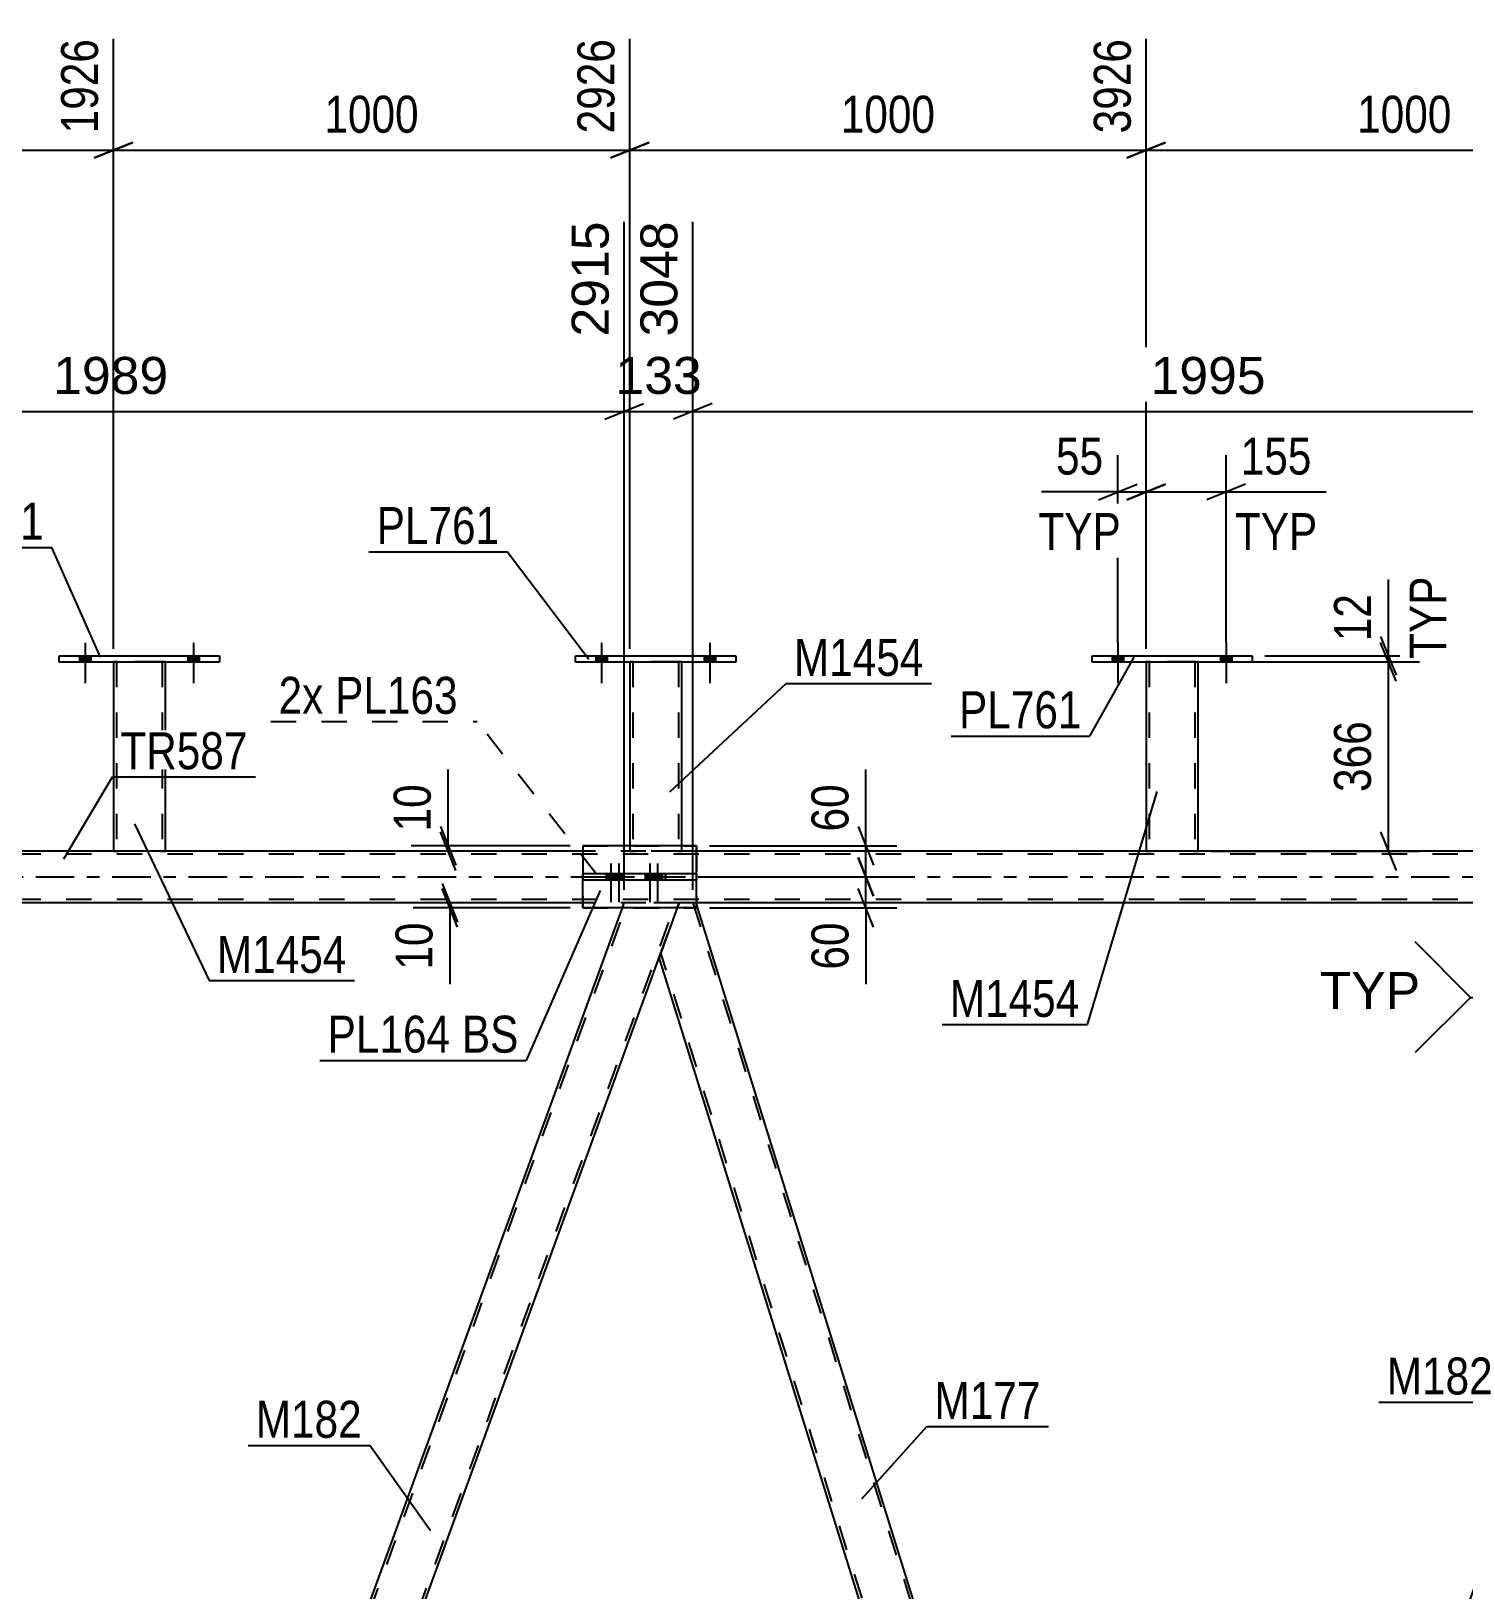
# Model space of a CAD drawing. Header units: millimetres. Extents: x -116 to 725, y -402 to 192.
# Drawn here: x 52.1 to 163, y -55.2 to 65.5 of the extents above; entities that cross this region are included whole.
import ezdxf

# ---------------------------------------------------------------- set-up
doc = ezdxf.new("R2010")
doc.units = ezdxf.units.MM
doc.linetypes.add('DXK_LINE_DOT2', pattern=[3.9198, 1.9599, -1.9599])
doc.linetypes.add('DXK_LINE_DOT3', pattern=[5.9187, 2.979, -0.9799, 0.9799, -0.9799])
doc.styles.add('Arial', font='ARIAL.TTF', dxfattribs={"height": 0.2})
doc.styles.add('Arial Narrow', font='ARIALN.TTF', dxfattribs={"height": 0.2})

# ---------------------------------------------------------------- blocks, each defined once
blk = doc.blocks.new('Bolt-203723422-4485 - 4481')
at = {"linetype": 'Continuous'}
for points in [[(55.79, 16.64), (56.67, 16.64), (56.67, 17.12), (55.79, 17.12)], [(64.19, 16.64), (65.07, 16.64), (65.07, 17.12), (64.19, 17.12)]]:
    blk.add_hatch(color=1, dxfattribs=at).paths.add_polyline_path(points)
at = {"color": 1, "linetype": 'Continuous'}
for p, q in [((56.23, 18.12), (56.23, 15)), ((64.63, 18.12), (64.63, 15)), ((55.79, 17.12), (55.79, 16.64)), ((56.67, 17.12), (56.67, 16.64)), ((64.19, 17.12), (64.19, 16.64)), ((65.07, 17.12), (65.07, 16.64))]:
    blk.add_line(p, q, dxfattribs=at)
blk = doc.blocks.new('Bolt-203723422-4486 - 4481')
at = {"linetype": 'Continuous'}
for points in [[(55.79, 16.64), (56.67, 16.64), (56.67, 17.12), (55.79, 17.12)], [(64.19, 16.64), (65.07, 16.64), (65.07, 17.12), (64.19, 17.12)]]:
    blk.add_hatch(color=1, dxfattribs=at).paths.add_polyline_path(points)
at = {"color": 1, "linetype": 'Continuous'}
for p, q in [((56.23, 18.12), (56.23, 15)), ((64.63, 18.12), (64.63, 15)), ((55.79, 17.12), (55.79, 16.64)), ((56.67, 17.12), (56.67, 16.64)), ((64.19, 17.12), (64.19, 16.64)), ((65.07, 17.12), (65.07, 16.64))]:
    blk.add_line(p, q, dxfattribs=at)
blk = doc.blocks.new('Bolt-203723422-4505 - 4481')
at = {"linetype": 'Continuous'}
for points in [[(135.79, 16.64), (136.67, 16.64), (136.67, 17.12), (135.79, 17.12)], [(144.19, 16.64), (145.07, 16.64), (145.07, 17.12), (144.19, 17.12)]]:
    blk.add_hatch(color=1, dxfattribs=at).paths.add_polyline_path(points)
at = {"color": 1, "linetype": 'Continuous'}
for p, q in [((136.23, 18.12), (136.23, 15)), ((144.63, 18.12), (144.63, 15)), ((135.79, 17.12), (135.79, 16.64)), ((136.67, 17.12), (136.67, 16.64)), ((144.19, 17.12), (144.19, 16.64)), ((145.07, 17.12), (145.07, 16.64))]:
    blk.add_line(p, q, dxfattribs=at)
blk = doc.blocks.new('Bolt-203723422-4506 - 4481')
at = {"linetype": 'Continuous'}
for points in [[(135.79, 16.64), (136.67, 16.64), (136.67, 17.12), (135.79, 17.12)], [(144.19, 16.64), (145.07, 16.64), (145.07, 17.12), (144.19, 17.12)]]:
    blk.add_hatch(color=1, dxfattribs=at).paths.add_polyline_path(points)
at = {"color": 1, "linetype": 'Continuous'}
for p, q in [((136.23, 18.12), (136.23, 15)), ((144.63, 18.12), (144.63, 15)), ((135.79, 17.12), (135.79, 16.64)), ((136.67, 17.12), (136.67, 16.64)), ((144.19, 17.12), (144.19, 16.64)), ((145.07, 17.12), (145.07, 16.64))]:
    blk.add_line(p, q, dxfattribs=at)
blk = doc.blocks.new('Bolt-203723422-4507 - 4481')
at = {"linetype": 'Continuous'}
for points in [[(95.79, 16.64), (96.67, 16.64), (96.67, 17.12), (95.79, 17.12)], [(104.19, 16.64), (105.07, 16.64), (105.07, 17.12), (104.19, 17.12)]]:
    blk.add_hatch(color=1, dxfattribs=at).paths.add_polyline_path(points)
at = {"color": 1, "linetype": 'Continuous'}
for p, q in [((96.23, 18.12), (96.23, 15)), ((104.63, 18.12), (104.63, 15)), ((95.79, 17.12), (95.79, 16.64)), ((96.67, 17.12), (96.67, 16.64)), ((104.19, 17.12), (104.19, 16.64)), ((105.07, 17.12), (105.07, 16.64))]:
    blk.add_line(p, q, dxfattribs=at)
blk = doc.blocks.new('Bolt-203723422-4508 - 4481')
at = {"linetype": 'Continuous'}
for points in [[(95.79, 16.64), (96.67, 16.64), (96.67, 17.12), (95.79, 17.12)], [(104.19, 16.64), (105.07, 16.64), (105.07, 17.12), (104.19, 17.12)]]:
    blk.add_hatch(color=1, dxfattribs=at).paths.add_polyline_path(points)
at = {"color": 1, "linetype": 'Continuous'}
for p, q in [((96.23, 18.12), (96.23, 15)), ((104.63, 18.12), (104.63, 15)), ((95.79, 17.12), (95.79, 16.64)), ((96.67, 17.12), (96.67, 16.64)), ((104.19, 17.12), (104.19, 16.64)), ((105.07, 17.12), (105.07, 16.64))]:
    blk.add_line(p, q, dxfattribs=at)
blk = doc.blocks.new('Part-203723422-4573 - 4481')
at = {"color": 2, "linetype": 'Continuous'}
for p, q in [((54.23, 16.64), (54.23, 17.12)), ((54.23, 17.12), (66.63, 17.12)), ((66.63, 17.12), (66.63, 16.64)), ((66.63, 16.64), (54.23, 16.64))]:
    blk.add_line(p, q, dxfattribs=at)
blk = doc.blocks.new('Part-203723422-4578 - 4481')
at = {"color": 7, "linetype": 'DXK_LINE_DOT2'}
for p, q in [((58.43, 16.65), (58.43, 16.65)), ((58.43, 16.65), (58.43, 16.64)), ((58.43, 16.64), (58.43, 16.65)), ((58.46, 16.65), (58.43, 16.65)), ((58.43, 16.65), (58.46, 16.65)), ((58.57, 16.65), (58.46, 16.65)), ((58.46, 16.65), (58.57, 16.65)), ((58.72, 16.65), (58.57, 16.65)), ((58.57, 16.65), (58.72, 16.65)), ((58.67, 16.65), (58.67, 16.65)), ((58.67, 16.65), (58.67, 2)), ((58.68, 16.65), (58.67, 16.65)), ((58.67, 16.65), (58.68, 16.65)), ((58.74, 16.65), (58.68, 16.65)), ((58.68, 16.65), (58.74, 16.65)), ((62.13, 16.65), (58.72, 16.65)), ((62.13, 16.65), (58.72, 16.65)), ((62.04, 16.65), (58.74, 16.65)), ((58.74, 16.65), (58.81, 16.65)), ((62.12, 16.65), (58.81, 16.65)), ((62.12, 16.65), (62.04, 16.65)), ((62.17, 16.65), (62.12, 16.65)), ((62.12, 16.65), (62.17, 16.65)), ((62.13, 16.65), (62.29, 16.65)), ((62.29, 16.65), (62.13, 16.65)), ((62.19, 16.65), (62.17, 16.65)), ((62.17, 16.65), (62.19, 16.65)), ((62.19, 16.65), (62.19, 16.65)), ((62.19, 16.65), (62.19, 2)), ((62.29, 16.65), (62.39, 16.65)), ((62.39, 16.65), (62.29, 16.65)), ((62.39, 16.65), (62.43, 16.65)), ((62.43, 16.65), (62.39, 16.65)), ((62.43, 16.65), (62.43, 16.65)), ((62.43, 16.65), (62.43, 16.64)), ((62.43, 16.64), (62.43, 16.65)), ((58.43, 2), (58.46, 2)), ((58.46, 2), (58.57, 2)), ((58.57, 2), (58.72, 2)), ((58.68, 2), (58.67, 2)), ((58.67, 2), (58.68, 2)), ((58.74, 2), (58.68, 2)), ((58.68, 2), (58.72, 2)), ((62.13, 2), (58.72, 2)), ((58.72, 2), (58.74, 2)), ((62.04, 2), (58.74, 2)), ((58.74, 2), (58.81, 2)), ((62.17, 2), (58.81, 2)), ((62.12, 2), (62.04, 2)), ((62.17, 2), (62.12, 2)), ((62.13, 2), (62.29, 2)), ((62.19, 2), (62.17, 2)), ((62.17, 2), (62.19, 2)), ((62.29, 2), (62.39, 2)), ((62.39, 2), (62.43, 2))]:
    blk.add_line(p, q, dxfattribs=at)
at = {"color": 2, "linetype": 'Continuous'}
for p, q in [((58.43, 16.64), (58.43, 2)), ((62.43, 16.64), (62.43, 2)), ((58.46, 2), (58.43, 2)), ((58.57, 2), (58.46, 2)), ((58.72, 2), (58.57, 2)), ((62.13, 2), (58.72, 2)), ((62.29, 2), (62.13, 2)), ((62.39, 2), (62.29, 2)), ((62.43, 2), (62.39, 2))]:
    blk.add_line(p, q, dxfattribs=at)
blk = doc.blocks.new('Part-203723422-4999 - 4481')
at = {"color": 2, "linetype": 'Continuous'}
for p, q in [((102.1, -2.4), (100.7, -6.25)), ((140.27, -119.75), (103.6, -2.11)), ((137.16, -123.22), (100.7, -6.25)), ((139.01, -123.22), (140.27, -119.75))]:
    blk.add_line(p, q, dxfattribs=at)
at = {"color": 7, "linetype": 'DXK_LINE_DOT2'}
for p, q in [((102.25, -2), (102.1, -2.4)), ((103.57, -2), (102.25, -2)), ((103.31, -2), (140.13, -120.12)), ((103.6, -2.11), (103.57, -2)), ((137.41, -123.22), (100.84, -5.88)), ((139.01, -123.22), (137.16, -123.22))]:
    blk.add_line(p, q, dxfattribs=at)
blk = doc.blocks.new('Part-203723422-4673 - 4481')
at = {"color": 2, "linetype": 'Continuous'}
for p, q in [((134.23, 16.64), (134.23, 17.12)), ((134.23, 17.12), (146.63, 17.12)), ((146.63, 17.12), (146.63, 16.64)), ((146.63, 16.64), (134.23, 16.64))]:
    blk.add_line(p, q, dxfattribs=at)
blk = doc.blocks.new('Part-203723422-4678 - 4481')
at = {"color": 7, "linetype": 'DXK_LINE_DOT2'}
for p, q in [((138.43, 16.65), (138.43, 16.65)), ((138.43, 16.65), (138.43, 16.64)), ((138.43, 16.64), (138.43, 16.65)), ((138.46, 16.65), (138.43, 16.65)), ((138.43, 16.65), (138.46, 16.65)), ((138.57, 16.65), (138.46, 16.65)), ((138.46, 16.65), (138.57, 16.65)), ((138.72, 16.65), (138.57, 16.65)), ((138.57, 16.65), (138.72, 16.65)), ((138.67, 16.65), (138.67, 16.65)), ((138.67, 16.65), (138.67, 2)), ((138.68, 16.65), (138.67, 16.65)), ((138.67, 16.65), (138.68, 16.65)), ((138.74, 16.65), (138.68, 16.65)), ((138.68, 16.65), (138.74, 16.65)), ((142.13, 16.65), (138.72, 16.65)), ((142.13, 16.65), (138.72, 16.65)), ((142.04, 16.65), (138.74, 16.65)), ((138.74, 16.65), (138.81, 16.65)), ((142.12, 16.65), (138.81, 16.65)), ((142.12, 16.65), (142.04, 16.65)), ((142.17, 16.65), (142.12, 16.65)), ((142.12, 16.65), (142.17, 16.65)), ((142.13, 16.65), (142.29, 16.65)), ((142.29, 16.65), (142.13, 16.65)), ((142.19, 16.65), (142.17, 16.65)), ((142.17, 16.65), (142.19, 16.65)), ((142.19, 16.65), (142.19, 16.65)), ((142.19, 16.65), (142.19, 2)), ((142.29, 16.65), (142.39, 16.65)), ((142.39, 16.65), (142.29, 16.65)), ((142.39, 16.65), (142.43, 16.65)), ((142.43, 16.65), (142.39, 16.65)), ((142.43, 16.65), (142.43, 16.65)), ((142.43, 16.65), (142.43, 16.64)), ((142.43, 16.64), (142.43, 16.65)), ((138.43, 2), (138.46, 2)), ((138.46, 2), (138.57, 2)), ((138.57, 2), (138.72, 2)), ((138.68, 2), (138.67, 2)), ((138.67, 2), (138.68, 2)), ((138.74, 2), (138.68, 2)), ((138.68, 2), (138.72, 2)), ((142.13, 2), (138.72, 2)), ((138.72, 2), (138.74, 2)), ((142.04, 2), (138.74, 2)), ((138.74, 2), (138.81, 2)), ((142.17, 2), (138.81, 2)), ((142.12, 2), (142.04, 2)), ((142.17, 2), (142.12, 2)), ((142.13, 2), (142.29, 2)), ((142.19, 2), (142.17, 2)), ((142.17, 2), (142.19, 2)), ((142.29, 2), (142.39, 2)), ((142.39, 2), (142.43, 2))]:
    blk.add_line(p, q, dxfattribs=at)
at = {"color": 2, "linetype": 'Continuous'}
for p, q in [((138.43, 16.64), (138.43, 2)), ((142.43, 16.64), (142.43, 2)), ((138.46, 2), (138.43, 2)), ((138.57, 2), (138.46, 2)), ((138.72, 2), (138.57, 2)), ((142.13, 2), (138.72, 2)), ((142.29, 2), (142.13, 2)), ((142.39, 2), (142.29, 2)), ((142.43, 2), (142.39, 2))]:
    blk.add_line(p, q, dxfattribs=at)
blk = doc.blocks.new('Part-203723422-4683 - 4481')
at = {"color": 2, "linetype": 'Continuous'}
for p, q in [((94.23, 16.64), (94.23, 17.12)), ((94.23, 17.12), (106.63, 17.12)), ((106.63, 17.12), (106.63, 16.64)), ((106.63, 16.64), (94.23, 16.64))]:
    blk.add_line(p, q, dxfattribs=at)
blk = doc.blocks.new('Part-203723422-4698 - 4481')
at = {"color": 7, "linetype": 'DXK_LINE_DOT2'}
for p, q in [((98.43, 16.65), (98.43, 16.65)), ((98.43, 16.65), (98.43, 16.64)), ((98.43, 16.64), (98.43, 16.65)), ((98.46, 16.65), (98.43, 16.65)), ((98.43, 16.65), (98.46, 16.65)), ((98.57, 16.65), (98.46, 16.65)), ((98.46, 16.65), (98.57, 16.65)), ((98.72, 16.65), (98.57, 16.65)), ((98.57, 16.65), (98.72, 16.65)), ((98.67, 16.65), (98.67, 16.65)), ((98.67, 16.65), (98.67, 2)), ((98.68, 16.65), (98.67, 16.65)), ((98.67, 16.65), (98.68, 16.65)), ((98.74, 16.65), (98.68, 16.65)), ((98.68, 16.65), (98.74, 16.65)), ((102.13, 16.65), (98.72, 16.65)), ((102.13, 16.65), (98.72, 16.65)), ((102.04, 16.65), (98.74, 16.65)), ((98.74, 16.65), (98.81, 16.65)), ((102.12, 16.65), (98.81, 16.65)), ((102.12, 16.65), (102.04, 16.65)), ((102.17, 16.65), (102.12, 16.65)), ((102.12, 16.65), (102.17, 16.65)), ((102.13, 16.65), (102.29, 16.65)), ((102.29, 16.65), (102.13, 16.65)), ((102.19, 16.65), (102.17, 16.65)), ((102.17, 16.65), (102.19, 16.65)), ((102.19, 16.65), (102.19, 16.65)), ((102.19, 16.65), (102.19, 2)), ((102.29, 16.65), (102.39, 16.65)), ((102.39, 16.65), (102.29, 16.65)), ((102.39, 16.65), (102.43, 16.65)), ((102.43, 16.65), (102.39, 16.65)), ((102.43, 16.65), (102.43, 16.65)), ((102.43, 16.65), (102.43, 16.64)), ((102.43, 16.64), (102.43, 16.65)), ((98.43, 2.4), (98.43, 2)), ((98.46, 2), (98.43, 2)), ((98.43, 2), (98.46, 2)), ((98.57, 2), (98.46, 2)), ((98.46, 2), (98.57, 2)), ((98.72, 2), (98.57, 2)), ((98.57, 2), (98.72, 2)), ((98.68, 2), (98.67, 2)), ((98.67, 2), (98.68, 2)), ((98.74, 2), (98.68, 2)), ((98.68, 2), (98.74, 2)), ((102.13, 2), (98.72, 2)), ((102.13, 2), (98.72, 2)), ((102.04, 2), (98.74, 2)), ((98.74, 2), (98.81, 2)), ((102.12, 2), (98.81, 2)), ((102.12, 2), (102.04, 2)), ((102.17, 2), (102.12, 2)), ((102.12, 2), (102.17, 2)), ((102.13, 2), (102.29, 2)), ((102.29, 2), (102.13, 2)), ((102.19, 2), (102.17, 2)), ((102.17, 2), (102.19, 2)), ((102.29, 2), (102.39, 2)), ((102.39, 2), (102.29, 2)), ((102.39, 2), (102.43, 2)), ((102.43, 2), (102.39, 2)), ((102.43, 2.4), (102.43, 2))]:
    blk.add_line(p, q, dxfattribs=at)
at = {"color": 2, "linetype": 'Continuous'}
for p, q in [((98.43, 16.64), (98.43, 2.4)), ((102.43, 16.64), (102.43, 2.4))]:
    blk.add_line(p, q, dxfattribs=at)
blk = doc.blocks.new('Part-203723422-4764 - 4481')
at = {"color": 7, "linetype": 'DXK_LINE_DOT2'}
for p, q in [((679.98, 1.76), (-18.61, 1.76)), ((62.43, 2), (58.43, 2)), ((103.6, 2), (94.8, 2)), ((142.43, 2), (138.43, 2)), ((679.98, -1.76), (-18.61, -1.76)), ((103.6, -2), (94.8, -2))]:
    blk.add_line(p, q, dxfattribs=at)
at = {"color": 2, "linetype": 'Continuous'}
for p, q in [((58.43, 2), (24.11, 2)), ((94.8, 2), (62.43, 2)), ((138.43, 2), (103.6, 2)), ((178.43, 2), (142.43, 2)), ((94.8, -2), (24.11, -2)), ((183.13, -2), (103.6, -2))]:
    blk.add_line(p, q, dxfattribs=at)
at = {"color": 7, "linetype": 'DXK_LINE_DOT3'}
blk.add_line((-18.61, 0), (679.98, 0), dxfattribs=at)
blk = doc.blocks.new('Bolt-203723422-4798 - 4481')
at = {"linetype": 'Continuous'}
for points in [[(97.32, 0.24), (96.6, 0.24), (96.6, -0.24), (97.32, -0.24)], [(97.93, 0.24), (97.21, 0.24), (97.21, -0.24), (97.93, -0.24)], [(100.34, 0.24), (99.62, 0.24), (99.62, -0.24), (100.34, -0.24)], [(100.94, 0.24), (100.22, 0.24), (100.22, -0.24), (100.94, -0.24)]]:
    blk.add_hatch(color=1, dxfattribs=at).paths.add_polyline_path(points)
at = {"color": 1, "linetype": 'Continuous'}
for p, q in [((96.6, 0.24), (96.6, -0.24)), ((96.96, 1.04), (96.96, -1.96)), ((97.21, 0.24), (97.21, -0.24)), ((97.32, 0.24), (97.32, -0.24)), ((97.57, 1.04), (97.57, -1.96)), ((97.93, 0.24), (97.93, -0.24)), ((99.62, 0.24), (99.62, -0.24)), ((99.98, 1.04), (99.98, -1.96)), ((100.22, 0.24), (100.22, -0.24)), ((100.34, 0.24), (100.34, -0.24)), ((100.58, 1.04), (100.58, -1.96)), ((100.94, 0.24), (100.94, -0.24))]:
    blk.add_line(p, q, dxfattribs=at)
blk = doc.blocks.new('Bolt-203723422-4799 - 4481')
at = {"color": 1, "linetype": 'DXK_LINE_DOT2'}
for p, q in [((96.6, 0.24), (96.6, -0.24)), ((96.96, 1.04), (96.96, -1.96)), ((97.21, 0.24), (97.21, -0.24)), ((97.32, 0.24), (97.32, -0.24)), ((97.57, 1.04), (97.57, -1.96)), ((97.93, 0.24), (97.93, -0.24)), ((99.62, 0.24), (99.62, -0.24)), ((99.98, 1.04), (99.98, -1.96)), ((100.22, 0.24), (100.22, -0.24)), ((100.34, 0.24), (100.34, -0.24)), ((100.58, 1.04), (100.58, -1.96)), ((100.94, 0.24), (100.94, -0.24))]:
    blk.add_line(p, q, dxfattribs=at)
blk = doc.blocks.new('Part-203723422-4936 - 4481')
at = {"color": 2, "linetype": 'Continuous'}
for p, q in [((16.97, -2.4), (15.57, -6.25)), ((54.71, -118.4), (18.56, -2.4)), ((50.52, -118.4), (15.57, -6.25))]:
    blk.add_line(p, q, dxfattribs=at)
at = {"color": 7, "linetype": 'DXK_LINE_DOT2'}
for p, q in [((17.11, -2), (16.97, -2.4)), ((18.43, -2), (17.11, -2)), ((55, -120.12), (18.18, -2)), ((18.56, -2.4), (18.43, -2)), ((52.28, -123.22), (15.7, -5.88)), ((52.03, -123.22), (50.52, -118.4)), ((55.13, -119.75), (54.71, -118.4)), ((53.87, -123.22), (55.13, -119.75)), ((52.03, -123.22), (53.87, -123.22))]:
    blk.add_line(p, q, dxfattribs=at)
blk = doc.blocks.new('Part-203723422-4860 - 4481')
at = {"color": 2, "linetype": 'Continuous'}
for p, q in [((94.8, -0.24), (94.8, 0.24)), ((103.6, 0.24), (94.8, 0.24)), ((101.2, -0.24), (101.2, 0.24)), ((103.6, 0.24), (103.6, -0.24)), ((103.6, -0.24), (94.8, -0.24))]:
    blk.add_line(p, q, dxfattribs=at)
blk = doc.blocks.new('Part-203723422-4865 - 4481')
at = {"color": 7, "linetype": 'DXK_LINE_DOT2'}
for p, q in [((103.6, 0.24), (94.8, 0.24)), ((94.8, 0.24), (94.8, -0.24)), ((101.2, 0.24), (101.2, -0.24)), ((103.6, 0.24), (103.6, -0.24)), ((103.6, -0.24), (94.8, -0.24))]:
    blk.add_line(p, q, dxfattribs=at)
blk = doc.blocks.new('Part-203723422-4909 - 4481')
at = {"color": 2, "linetype": 'Continuous'}
for p, q in [((103.6, 2.4), (94.8, 2.4)), ((94.8, 2.4), (94.8, 0.24)), ((103.6, -2.4), (103.6, 2.4)), ((94.8, -2.4), (94.8, -0.24)), ((103.6, -2.4), (94.8, -2.4))]:
    blk.add_line(p, q, dxfattribs=at)
at = {"color": 7, "linetype": 'DXK_LINE_DOT2'}
blk.add_line((94.8, -0.24), (94.8, 0.24), dxfattribs=at)
blk = doc.blocks.new('Part-203723422-4926 - 4481')
at = {"color": 7, "linetype": 'DXK_LINE_DOT2'}
for p, q in [((54.13, -123.22), (98.25, -2)), ((57.87, -123.22), (101.99, -2)), ((97.85, -2.4), (97.99, -2)), ((102.25, -2), (97.99, -2)), ((100.7, -6.25), (102.25, -2)), ((53.87, -123.22), (55.63, -118.4)), ((59.88, -118.4), (58.13, -123.22)), ((58.13, -123.22), (53.87, -123.22))]:
    blk.add_line(p, q, dxfattribs=at)
at = {"color": 2, "linetype": 'Continuous'}
for p, q in [((55.63, -118.4), (97.85, -2.4)), ((59.88, -118.4), (100.7, -6.25))]:
    blk.add_line(p, q, dxfattribs=at)
blk = doc.blocks.new('Part-203723422-4964 - 4481')
at = {"color": 7, "linetype": 'DXK_LINE_DOT2'}
for p, q in [((94.8, 2.4), (94.8, -2.4)), ((94.8, 2.4), (103.6, 2.4)), ((103.6, 2.4), (103.6, -2.4)), ((94.8, -2.4), (103.6, -2.4))]:
    blk.add_line(p, q, dxfattribs=at)
blk = doc.blocks.new('Part-203723422-4994 - 4481')
at = {"color": 7, "linetype": 'DXK_LINE_DOT2'}
for p, q in [((183.38, -2), (139.26, -123.22)), ((187.13, -2), (143.01, -123.22)), ((187.38, -2), (185.84, -6.25)), ((187.34, -2), (187.23, -2)), ((187.38, -2), (187.34, -2)), ((140.27, -119.75), (139.01, -123.22)), ((143.26, -123.22), (139.01, -123.22))]:
    blk.add_line(p, q, dxfattribs=at)
at = {"color": 2, "linetype": 'Continuous'}
for p, q in [((183.13, -2), (140.27, -119.75)), ((186.87, -2), (183.13, -2)), ((186.87, -2), (187.38, -2)), ((185.84, -6.25), (143.26, -123.22))]:
    blk.add_line(p, q, dxfattribs=at)
blk = doc.blocks.new('StraightDimension-203723422-17571 - 4481')
at = {"color": 7, "linetype": 'Continuous'}
for p, q in [((138.43, 17.65), (138.43, 64.89)), ((178.43, 17.65), (178.43, 64.89)), ((139.93, 56.88), (136.93, 55.68)), ((176.93, 55.68), (179.93, 56.88)), ((138.43, 56.28), (178.43, 56.28))]:
    blk.add_line(p, q, dxfattribs=at)
at = {"color": 0}
blk.add_wipeout([(162.68, 57.03), (162.68, 61.23), (154.17, 61.23), (154.17, 57.03)], dxfattribs=at)
at = {"color": 3, "style": 'Arial Narrow'}
blk.add_text('1000', height=2.863, dxfattribs=at).set_placement((154.77, 57.63))
at = {"color": 0, "linetype": 'Continuous'}
blk.add_wipeout([(177.83, 65.49), (173.63, 65.49), (173.63, 56.98), (177.83, 56.98)], dxfattribs=at)
at = {"color": 3, "linetype": 'Continuous', "style": 'Arial Narrow'}
blk.add_text('4926', height=2.863, rotation=90.0002, dxfattribs=at).set_placement((177.23, 57.58))
blk = doc.blocks.new('StraightDimension-203723422-5188 - 4481')
at = {"color": 7, "linetype": 'Continuous'}
for p, q in [((83.89, -0.5), (85.09, -3.5)), ((85.09, -3.9), (83.89, -0.9)), ((93.8, -2), (81.64, -2)), ((93.8, -2.4), (81.64, -2.4)), ((84.49, -2.4), (84.49, -2)), ((84.49, -2.4), (84.49, -8.31)), ((84.49, -2.4), (84.49, -8.31))]:
    blk.add_line(p, q, dxfattribs=at)
at = {"color": 0}
blk.add_wipeout([(83.74, -2.93), (79.54, -2.93), (79.54, -7.78), (83.74, -7.78)], dxfattribs=at)
at = {"color": 3, "style": 'Arial Narrow'}
blk.add_text('10', height=2.863, rotation=90.0002, dxfattribs=at).set_placement((83.14, -7.18))
blk = doc.blocks.new('StraightDimension-203723422-17572 - 4481')
at = {"color": 7, "linetype": 'Continuous'}
for p, q in [((98.43, 17.65), (98.43, 64.89)), ((138.43, 17.65), (138.43, 64.89)), ((99.93, 56.88), (96.93, 55.68)), ((136.93, 55.68), (139.93, 56.88)), ((98.43, 56.28), (138.43, 56.28))]:
    blk.add_line(p, q, dxfattribs=at)
at = {"color": 0}
blk.add_wipeout([(122.68, 57.03), (122.68, 61.23), (114.17, 61.23), (114.17, 57.03)], dxfattribs=at)
at = {"color": 3, "style": 'Arial Narrow'}
blk.add_text('1000', height=2.863, dxfattribs=at).set_placement((114.77, 57.63))
at = {"color": 0, "linetype": 'Continuous'}
blk.add_wipeout([(137.83, 65.49), (133.63, 65.49), (133.63, 56.98), (137.83, 56.98)], dxfattribs=at)
at = {"color": 3, "linetype": 'Continuous', "style": 'Arial Narrow'}
blk.add_text('3926', height=2.863, rotation=90.0002, dxfattribs=at).set_placement((137.23, 57.58))
blk = doc.blocks.new('StraightDimension-203723422-5322 - 4481')
at = {"color": 7, "linetype": 'Continuous'}
for p, q in [((138.43, 17.65), (138.43, 32.66)), ((144.63, 18.12), (144.63, 32.66)), ((136.93, 29.21), (139.93, 30.41)), ((146.13, 30.41), (143.13, 29.21)), ((138.43, 29.81), (144.63, 29.81)), ((144.63, 29.81), (152.36, 29.81)), ((144.63, 29.81), (152.36, 29.81))]:
    blk.add_line(p, q, dxfattribs=at)
at = {"color": 0}
blk.add_wipeout([(151.84, 30.56), (151.84, 34.76), (145.15, 34.76), (145.15, 30.56)], dxfattribs=at)
at = {"color": 0, "linetype": 'Continuous'}
blk.add_wipeout([(152.29, 24.71), (152.29, 28.91), (144.7, 28.91), (144.7, 24.71)], dxfattribs=at)
at = {"color": 3, "style": 'Arial Narrow'}
blk.add_text('155', height=2.863, dxfattribs=at).set_placement((145.75, 31.16))
at = {"color": 3, "linetype": 'Continuous', "style": 'Arial Narrow'}
blk.add_text('TYP', height=2.863, dxfattribs=at).set_placement((145.3, 25.31))
blk = doc.blocks.new('StraightDimension-203723422-5983 - 4481')
at = {"color": 7, "linetype": 'Continuous'}
for p, q in [((97.99, -1), (97.99, 50.74)), ((103.31, -1), (103.31, 50.74)), ((96.49, 35.45), (99.49, 36.65)), ((104.81, 36.65), (101.81, 35.45)), ((97.99, 36.05), (103.31, 36.05))]:
    blk.add_line(p, q, dxfattribs=at)
at = {"color": 0}
blk.add_wipeout([(104.59, 36.8), (104.59, 41), (96.72, 41), (96.72, 36.8)], dxfattribs=at)
at = {"color": 3, "style": 'Arial'}
blk.add_text('133', height=2.865, dxfattribs=at).set_placement((97.32, 37.4))
at = {"color": 0, "linetype": 'Continuous'}
blk.add_wipeout([(102.71, 51.34), (98.51, 51.34), (98.51, 41.25), (102.71, 41.25)], dxfattribs=at)
at = {"color": 3, "linetype": 'Continuous', "style": 'Arial'}
blk.add_text('3048', height=2.865, rotation=90.0002, dxfattribs=at).set_placement((102.11, 41.85))
blk = doc.blocks.new('StraightDimension-203723422-5138 - 4481')
at = {"color": 7, "linetype": 'Continuous'}
for p, q in [((116.71, 2.4), (116.71, 8.31)), ((116.71, 2.4), (116.71, 8.31)), ((116.11, 3.9), (117.31, 0.9)), ((104.6, 2.4), (119.11, 2.4)), ((117.31, -1.5), (116.11, 1.5)), ((116.71, 0), (116.71, 2.4)), ((104.6, 0), (119.11, 0))]:
    blk.add_line(p, q, dxfattribs=at)
at = {"color": 0}
blk.add_wipeout([(115.96, 7.78), (111.76, 7.78), (111.76, 2.92), (115.96, 2.92)], dxfattribs=at)
at = {"color": 3, "style": 'Arial Narrow'}
blk.add_text('60', height=2.863, rotation=90.0002, dxfattribs=at).set_placement((115.36, 3.52))
blk = doc.blocks.new('StraightDimension-203723422-5152 - 4481')
at = {"color": 7, "linetype": 'Continuous'}
for p, q in [((116.11, 1.5), (117.31, -1.5)), ((104.6, 0), (119.11, 0)), ((117.31, -3.9), (116.11, -0.9)), ((116.71, -2.4), (116.71, 0)), ((104.6, -2.4), (119.11, -2.4)), ((116.71, -2.4), (116.71, -8.31)), ((116.71, -2.4), (116.71, -8.31))]:
    blk.add_line(p, q, dxfattribs=at)
at = {"color": 0}
blk.add_wipeout([(115.96, -2.93), (111.76, -2.93), (111.76, -7.78), (115.96, -7.78)], dxfattribs=at)
at = {"color": 3, "style": 'Arial Narrow'}
blk.add_text('60', height=2.863, rotation=90.0002, dxfattribs=at).set_placement((115.36, -7.18))
blk = doc.blocks.new('StraightDimension-203723422-5167 - 4481')
at = {"color": 7, "linetype": 'Continuous'}
for p, q in [((84.35, 2.4), (84.35, 8.31)), ((84.35, 2.4), (84.35, 8.31)), ((83.75, 3.9), (84.95, 0.9)), ((84.95, 0.5), (83.75, 3.5)), ((93.8, 2.4), (81.5, 2.4)), ((93.8, 2), (81.5, 2)), ((84.35, 2), (84.35, 2.4))]:
    blk.add_line(p, q, dxfattribs=at)
at = {"color": 0}
blk.add_wipeout([(83.6, 7.78), (79.4, 7.78), (79.4, 2.92), (83.6, 2.92)], dxfattribs=at)
at = {"color": 3, "style": 'Arial Narrow'}
blk.add_text('10', height=2.863, rotation=90.0002, dxfattribs=at).set_placement((83, 3.52))
blk = doc.blocks.new('StraightDimension-203723422-5303 - 4481')
at = {"color": 7, "linetype": 'Continuous'}
for p, q in [((157.19, 17.12), (157.19, 23.03)), ((157.19, 17.12), (157.19, 23.03)), ((156.59, 18.62), (157.79, 15.62)), ((157.79, 15.15), (156.59, 18.15)), ((147.63, 17.12), (159.59, 17.12)), ((157.19, 16.65), (157.19, 17.12)), ((143.43, 16.65), (159.59, 16.65))]:
    blk.add_line(p, q, dxfattribs=at)
at = {"color": 0, "linetype": 'Continuous'}
blk.add_wipeout([(162.29, 23.87), (158.09, 23.87), (158.09, 16.28), (162.29, 16.28)], dxfattribs=at)
at = {"color": 0}
blk.add_wipeout([(156.44, 22.5), (152.24, 22.5), (152.24, 17.65), (156.44, 17.65)], dxfattribs=at)
at = {"color": 3, "linetype": 'Continuous', "style": 'Arial Narrow'}
blk.add_text('TYP', height=2.863, rotation=90.0002, dxfattribs=at).set_placement((161.69, 16.88))
at = {"color": 3, "style": 'Arial Narrow'}
blk.add_text('12', height=2.863, rotation=90.0002, dxfattribs=at).set_placement((155.84, 18.25))
blk = doc.blocks.new('StraightDimension-203723422-5311 - 4481')
at = {"color": 7, "linetype": 'Continuous'}
for p, q in [((157.79, 15.15), (156.59, 18.15)), ((143.43, 16.65), (159.59, 16.65)), ((157.19, 2), (157.19, 16.65)), ((156.59, 3.5), (157.79, 0.5)), ((143.43, 2), (159.59, 2))]:
    blk.add_line(p, q, dxfattribs=at)
at = {"color": 0}
blk.add_wipeout([(156.44, 12.67), (152.24, 12.67), (152.24, 5.98), (156.44, 5.98)], dxfattribs=at)
at = {"color": 3, "style": 'Arial Narrow'}
blk.add_text('366', height=2.863, rotation=90.0002, dxfattribs=at).set_placement((155.84, 6.58))
blk = doc.blocks.new('StraightDimension-203723422-5335 - 4481')
at = {"color": 7, "linetype": 'Continuous'}
for p, q in [((136.23, 18.12), (136.23, 32.66)), ((138.43, 17.65), (138.43, 32.66)), ((134.73, 29.21), (137.73, 30.41)), ((139.93, 30.41), (136.93, 29.21)), ((136.23, 29.81), (130.32, 29.81)), ((136.23, 29.81), (130.32, 29.81)), ((136.23, 29.81), (138.43, 29.81))]:
    blk.add_line(p, q, dxfattribs=at)
at = {"color": 0}
blk.add_wipeout([(135.7, 30.56), (135.7, 34.76), (130.84, 34.76), (130.84, 30.56)], dxfattribs=at)
at = {"color": 0, "linetype": 'Continuous'}
blk.add_wipeout([(137.07, 24.71), (137.07, 28.91), (129.48, 28.91), (129.48, 24.71)], dxfattribs=at)
at = {"color": 3, "style": 'Arial Narrow'}
blk.add_text('55', height=2.863, dxfattribs=at).set_placement((131.44, 31.16))
at = {"color": 3, "linetype": 'Continuous', "style": 'Arial Narrow'}
blk.add_text('TYP', height=2.863, dxfattribs=at).set_placement((130.08, 25.31))
blk = doc.blocks.new('StraightDimension-203723422-5959 - 4481')
at = {"color": 7, "linetype": 'Continuous'}
for p, q in [((97.99, -1), (97.99, 50.74)), ((18.43, -1), (18.43, 48.52)), ((19.93, 36.65), (16.93, 35.45)), ((96.49, 35.45), (99.49, 36.65)), ((18.43, 36.05), (97.99, 36.05))]:
    blk.add_line(p, q, dxfattribs=at)
at = {"color": 0}
blk.add_wipeout([(63.26, 36.8), (63.26, 41), (53.16, 41), (53.16, 36.8)], dxfattribs=at)
at = {"color": 3, "style": 'Arial'}
blk.add_text('1989', height=2.865, dxfattribs=at).set_placement((53.76, 37.4))
at = {"color": 0, "linetype": 'Continuous'}
blk.add_wipeout([(97.39, 51.34), (93.19, 51.34), (93.19, 41.25), (97.39, 41.25)], dxfattribs=at)
at = {"color": 3, "linetype": 'Continuous', "style": 'Arial'}
blk.add_text('2915', height=2.865, rotation=90.0002, dxfattribs=at).set_placement((96.79, 41.85))
blk = doc.blocks.new('StraightDimension-203723422-6005 - 4481')
at = {"color": 7, "linetype": 'Continuous'}
for p, q in [((103.31, -1), (103.31, 50.74)), ((183.13, -1), (183.13, 50.74)), ((104.81, 36.65), (101.81, 35.45)), ((181.63, 35.45), (184.63, 36.65)), ((103.31, 36.05), (183.13, 36.05))]:
    blk.add_line(p, q, dxfattribs=at)
at = {"color": 0}
blk.add_wipeout([(148.27, 36.8), (148.27, 41), (138.17, 41), (138.17, 36.8)], dxfattribs=at)
at = {"color": 3, "style": 'Arial'}
blk.add_text('1995', height=2.865, dxfattribs=at).set_placement((138.77, 37.4))
at = {"color": 0, "linetype": 'Continuous'}
blk.add_wipeout([(182.53, 51.34), (178.33, 51.34), (178.33, 41.25), (182.53, 41.25)], dxfattribs=at)
at = {"color": 3, "linetype": 'Continuous', "style": 'Arial'}
blk.add_text('5043', height=2.865, rotation=90.0002, dxfattribs=at).set_placement((181.93, 41.85))
blk = doc.blocks.new('StraightDimension-203723422-17573 - 4481')
at = {"color": 7, "linetype": 'Continuous'}
for p, q in [((58.43, 17.65), (58.43, 64.89)), ((98.43, 17.65), (98.43, 64.89)), ((59.93, 56.88), (56.93, 55.68)), ((96.93, 55.68), (99.93, 56.88)), ((58.43, 56.28), (98.43, 56.28))]:
    blk.add_line(p, q, dxfattribs=at)
at = {"color": 0}
blk.add_wipeout([(82.68, 57.03), (82.68, 61.23), (74.17, 61.23), (74.17, 57.03)], dxfattribs=at)
at = {"color": 3, "style": 'Arial Narrow'}
blk.add_text('1000', height=2.863, dxfattribs=at).set_placement((74.77, 57.63))
at = {"color": 0, "linetype": 'Continuous'}
blk.add_wipeout([(97.83, 65.49), (93.63, 65.49), (93.63, 56.98), (97.83, 56.98)], dxfattribs=at)
at = {"color": 3, "linetype": 'Continuous', "style": 'Arial Narrow'}
blk.add_text('2926', height=2.863, rotation=90.0002, dxfattribs=at).set_placement((97.23, 57.58))
blk = doc.blocks.new('StraightDimension-203723422-17574 - 4481')
at = {"color": 7, "linetype": 'Continuous'}
for p, q in [((58.43, 17.65), (58.43, 64.89)), ((18.43, 11.12), (18.43, 63.06)), ((19.93, 56.88), (16.93, 55.68)), ((56.93, 55.68), (59.93, 56.88)), ((18.43, 56.28), (58.43, 56.28))]:
    blk.add_line(p, q, dxfattribs=at)
at = {"color": 0}
blk.add_wipeout([(42.68, 57.03), (42.68, 61.23), (34.17, 61.23), (34.17, 57.03)], dxfattribs=at)
at = {"color": 3, "style": 'Arial Narrow'}
blk.add_text('1000', height=2.863, dxfattribs=at).set_placement((34.77, 57.63))
at = {"color": 0, "linetype": 'Continuous'}
blk.add_wipeout([(57.83, 65.49), (53.63, 65.49), (53.63, 56.98), (57.83, 56.98)], dxfattribs=at)
at = {"color": 3, "linetype": 'Continuous', "style": 'Arial Narrow'}
blk.add_text('1926', height=2.863, rotation=90.0002, dxfattribs=at).set_placement((57.23, 57.58))
blk = doc.blocks.new('MarkSet-203723422-6557 - 4481')
at = {"color": 30, "linetype": 'DXK_LINE_DOT2'}
blk.add_line((95.81, 0.24), (86.6, 12.03), dxfattribs=at)
at = {"color": 0}
for points in [[(74.7, 12.63), (74.7, 15.63), (71.22, 15.63), (71.22, 12.63)], [(85.1, 12.63), (85.1, 15.63), (75.6, 15.63), (75.6, 12.63)]]:
    blk.add_wipeout(points, dxfattribs=at)
for points in [[(74.7, 12.63), (74.7, 15.63), (71.22, 15.63), (71.22, 12.63)], [(85.1, 12.63), (85.1, 15.63), (75.6, 15.63), (75.6, 12.63)]]:
    blk.add_wipeout(points, dxfattribs=at)
at = {"color": 30, "linetype": 'DXK_LINE_DOT2'}
blk.add_line((70.62, 12.03), (86.6, 12.03), dxfattribs=at)
at = {"color": 3, "style": 'Arial Narrow'}
for s, p in [('2x', (71.22, 12.63)), ('PL163', (75.6, 12.63))]:
    blk.add_text(s, height=2.863, dxfattribs=at).set_placement(p)
blk = doc.blocks.new('Mark-203723422-4569 - 4481')
at = {"color": 0}
blk.add_wipeout([(53.05, 26.12), (53.05, 29.12), (43.54, 29.12), (43.54, 26.12)], dxfattribs=at)
blk.add_wipeout([(53.05, 26.12), (53.05, 29.12), (43.54, 29.12), (43.54, 26.12)], dxfattribs=at)
at = {"color": 30, "linetype": 'Continuous'}
for p in [(42.94, 25.52), (57.43, 17.02)]:
    blk.add_line(p, (53.65, 25.52), dxfattribs=at)
at = {"color": 3, "style": 'Arial Narrow'}
blk.add_text('PL761', height=2.863, dxfattribs=at).set_placement((43.54, 26.12))
blk = doc.blocks.new('Mark-203723422-4574 - 4481')
at = {"color": 0}
blk.add_wipeout([(76.49, -7.43), (76.49, -4.43), (66.44, -4.43), (66.44, -7.43)], dxfattribs=at)
blk.add_wipeout([(76.49, -7.43), (76.49, -4.43), (66.44, -4.43), (66.44, -7.43)], dxfattribs=at)
at = {"color": 30, "linetype": 'Continuous'}
for p, q in [((60.06, 4.11), (65.84, -8.03)), ((65.84, -8.03), (77.09, -8.03))]:
    blk.add_line(p, q, dxfattribs=at)
at = {"color": 3, "style": 'Arial Narrow'}
blk.add_text('M1454', height=2.863, dxfattribs=at).set_placement((66.44, -7.43))
blk = doc.blocks.new('Mark-203723422-4669 - 4481')
at = {"color": 0}
blk.add_wipeout([(133.43, 11.51), (133.43, 14.51), (123.93, 14.51), (123.93, 11.51)], dxfattribs=at)
blk.add_wipeout([(133.43, 11.51), (133.43, 14.51), (123.93, 14.51), (123.93, 11.51)], dxfattribs=at)
at = {"color": 30, "linetype": 'Continuous'}
for p in [(137.48, 17.02), (123.33, 10.91)]:
    blk.add_line(p, (134.03, 10.91), dxfattribs=at)
at = {"color": 3, "style": 'Arial Narrow'}
blk.add_text('PL761', height=2.863, dxfattribs=at).set_placement((123.93, 11.51))
blk = doc.blocks.new('Mark-203723422-4674 - 4481')
at = {"color": 0}
blk.add_wipeout([(133.26, -10.84), (133.26, -7.84), (123.21, -7.84), (123.21, -10.84)], dxfattribs=at)
blk.add_wipeout([(133.26, -10.84), (133.26, -7.84), (123.21, -7.84), (123.21, -10.84)], dxfattribs=at)
at = {"color": 30, "linetype": 'Continuous'}
for p in [(139.24, 6.61), (122.61, -11.44)]:
    blk.add_line(p, (133.86, -11.44), dxfattribs=at)
at = {"color": 3, "style": 'Arial Narrow'}
blk.add_text('M1454', height=2.863, dxfattribs=at).set_placement((123.21, -10.84))
blk = doc.blocks.new('Mark-203723422-4679 - 4481')
at = {"color": 0}
blk.add_wipeout([(88.32, 25.78), (88.32, 28.78), (78.82, 28.78), (78.82, 25.78)], dxfattribs=at)
blk.add_wipeout([(88.32, 25.78), (88.32, 28.78), (78.82, 28.78), (78.82, 25.78)], dxfattribs=at)
at = {"color": 30, "linetype": 'Continuous'}
for p in [(78.22, 25.18), (95.24, 16.83)]:
    blk.add_line(p, (88.92, 25.18), dxfattribs=at)
at = {"color": 3, "style": 'Arial Narrow'}
blk.add_text('PL761', height=2.863, dxfattribs=at).set_placement((78.82, 25.78))
blk = doc.blocks.new('Mark-203723422-4694 - 4481')
at = {"color": 0}
blk.add_wipeout([(121.19, 15.57), (121.19, 18.57), (111.14, 18.57), (111.14, 15.57)], dxfattribs=at)
blk.add_wipeout([(121.19, 15.57), (121.19, 18.57), (111.14, 18.57), (111.14, 15.57)], dxfattribs=at)
at = {"color": 30, "linetype": 'Continuous'}
for p, q in [((101.53, 6.59), (110.54, 14.97)), ((110.54, 14.97), (121.79, 14.97))]:
    blk.add_line(p, q, dxfattribs=at)
at = {"color": 3, "style": 'Arial Narrow'}
blk.add_text('M1454', height=2.863, dxfattribs=at).set_placement((111.14, 15.57))
blk = doc.blocks.new('Mark-203723422-4922 - 4481')
at = {"color": 0}
blk.add_wipeout([(77.68, -43.43), (77.68, -40.43), (69.45, -40.43), (69.45, -43.43)], dxfattribs=at)
blk.add_wipeout([(77.68, -43.43), (77.68, -40.43), (69.45, -40.43), (69.45, -43.43)], dxfattribs=at)
at = {"color": 30, "linetype": 'Continuous'}
for p in [(68.85, -44.03), (82.98, -50.64)]:
    blk.add_line(p, (78.28, -44.03), dxfattribs=at)
at = {"color": 3, "style": 'Arial Narrow'}
blk.add_text('M182', height=2.863, dxfattribs=at).set_placement((69.45, -43.43))
blk = doc.blocks.new('Mark-203723422-4760 - 4481')
at = {"color": 0}
blk.add_wipeout([(68.82, 8.34), (68.82, 11.34), (58.96, 11.34), (58.96, 8.34)], dxfattribs=at)
blk.add_wipeout([(68.82, 8.34), (68.82, 11.34), (58.96, 11.34), (58.96, 8.34)], dxfattribs=at)
at = {"color": 30, "linetype": 'Continuous'}
for p, q in [((54.58, 1.41), (58.36, 7.74)), ((58.36, 7.74), (69.42, 7.74))]:
    blk.add_line(p, q, dxfattribs=at)
at = {"color": 3, "style": 'Arial Narrow'}
blk.add_text('TR587', height=2.863, dxfattribs=at).set_placement((58.96, 8.34))
blk = doc.blocks.new('WeldMark-203723422-17836 - 4481')
at = {"linetype": 'Continuous'}
blk.add_hatch(color=30, dxfattribs=at).paths.add_polyline_path([(180.49, -3.62), (183.13, -2), (181.57, -4.67)])
at = {"color": 30, "linetype": 'Continuous'}
for p in [(183.13, -2), (163.55, -9.33)]:
    blk.add_line(p, (175.97, -9.33), dxfattribs=at)
at = {"color": 3, "linetype": 'Continuous'}
for p, q in [((163.55, -9.33), (159.26, -5.04)), ((163.55, -9.33), (159.26, -13.61)), ((168.73, -9.33), (173.01, -9.33)), ((173.01, -9.33), (168.73, -13.61)), ((168.73, -13.61), (168.73, -9.33))]:
    blk.add_line(p, q, dxfattribs=at)
for start, end in [(90, 270), (270, 90)]:
    blk.add_arc((175.97, -9.33), 1.5, start, end, dxfattribs=at)
at = {"color": 0}
blk.add_wipeout([(168.07, -13.43), (168.07, -10.03), (165.45, -10.03), (165.45, -13.43)], dxfattribs=at)
at = {"color": 3, "style": 'Arial'}
blk.add_text('6', height=2.87, dxfattribs=at).set_placement((165.65, -13.23))
at = {"color": 0, "linetype": 'Continuous'}
blk.add_wipeout([(159.65, -10.23), (159.65, -7.23), (151.87, -7.23), (151.87, -10.23)], dxfattribs=at)
blk.add_wipeout([(159.65, -10.23), (159.65, -7.23), (151.87, -7.23), (151.87, -10.23)], dxfattribs=at)
at = {"color": 3, "linetype": 'Continuous', "style": 'Arial'}
blk.add_text('TYP', height=2.865, dxfattribs=at).set_placement((151.87, -10.23))
blk = doc.blocks.new('Mark-203723422-4990 - 4481')
at = {"color": 0}
blk.add_wipeout([(165.29, -40.08), (165.29, -37.08), (157.06, -37.08), (157.06, -40.08)], dxfattribs=at)
blk.add_wipeout([(165.29, -40.08), (165.29, -37.08), (157.06, -37.08), (157.06, -40.08)], dxfattribs=at)
at = {"color": 30, "linetype": 'Continuous'}
for p in [(156.46, -40.68), (169.56, -44.61)]:
    blk.add_line(p, (165.89, -40.68), dxfattribs=at)
at = {"color": 3, "style": 'Arial Narrow'}
blk.add_text('M182', height=2.863, dxfattribs=at).set_placement((157.06, -40.08))
blk = doc.blocks.new('Mark-203723422-4995 - 4481')
at = {"color": 0}
blk.add_wipeout([(130.26, -41.97), (130.26, -38.97), (122.03, -38.97), (122.03, -41.97)], dxfattribs=at)
blk.add_wipeout([(130.26, -41.97), (130.26, -38.97), (122.03, -38.97), (122.03, -41.97)], dxfattribs=at)
at = {"color": 30, "linetype": 'Continuous'}
for p, q in [((116.4, -48.16), (121.43, -42.57)), ((121.43, -42.57), (130.86, -42.57))]:
    blk.add_line(p, q, dxfattribs=at)
at = {"color": 3, "style": 'Arial Narrow'}
blk.add_text('M177', height=2.863, dxfattribs=at).set_placement((122.03, -41.97))
blk = doc.blocks.new('MarkSet-203723422-6529 - 4481')
at = {"color": 0}
for points in [[(84.52, -13.61), (84.52, -10.61), (75.02, -10.61), (75.02, -13.61)], [(89.8, -13.61), (89.8, -10.61), (85.42, -10.61), (85.42, -13.61)]]:
    blk.add_wipeout(points, dxfattribs=at)
for points in [[(84.52, -13.61), (84.52, -10.61), (75.02, -10.61), (75.02, -13.61)], [(89.8, -13.61), (89.8, -10.61), (85.42, -10.61), (85.42, -13.61)]]:
    blk.add_wipeout(points, dxfattribs=at)
at = {"color": 30, "linetype": 'Continuous'}
for p in [(96.14, -1.06), (74.42, -14.21)]:
    blk.add_line(p, (90.4, -14.21), dxfattribs=at)
at = {"color": 3, "style": 'Arial Narrow'}
for s, p in [('PL164', (75.02, -13.61)), ('BS', (85.42, -13.61))]:
    blk.add_text(s, height=2.863, dxfattribs=at).set_placement(p)

msp = doc.modelspace()

# ---------------------------------------------------------------- block references
for name in ['Bolt-203723422-4485 - 4481', 'Bolt-203723422-4486 - 4481', 'Bolt-203723422-4507 - 4481', 'Bolt-203723422-4508 - 4481', 'Bolt-203723422-4505 - 4481', 'Bolt-203723422-4506 - 4481', 'Part-203723422-4573 - 4481', 'Part-203723422-4683 - 4481', 'Part-203723422-4673 - 4481', 'Part-203723422-4578 - 4481', 'Part-203723422-4698 - 4481', 'Part-203723422-4678 - 4481', 'Part-203723422-4764 - 4481', 'Part-203723422-4909 - 4481', 'Part-203723422-4964 - 4481', 'Part-203723422-4860 - 4481', 'Part-203723422-4865 - 4481', 'Bolt-203723422-4798 - 4481', 'Bolt-203723422-4799 - 4481', 'Part-203723422-4936 - 4481', 'Part-203723422-4926 - 4481', 'Part-203723422-4999 - 4481', 'Part-203723422-4994 - 4481']:
    msp.add_blockref(name, (0, 0))

# ---------------------------------------------------------------- next in the draw order: block references
for name in ['StraightDimension-203723422-17571 - 4481', 'StraightDimension-203723422-5167 - 4481', 'StraightDimension-203723422-5188 - 4481', 'WeldMark-203723422-17836 - 4481', 'Mark-203723422-4990 - 4481', 'Mark-203723422-4995 - 4481', 'Mark-203723422-4922 - 4481']:
    msp.add_blockref(name, (0, 0))

# ---------------------------------------------------------------- next in the draw order: block references
msp.add_blockref('StraightDimension-203723422-17572 - 4481', (0, 0))

# ---------------------------------------------------------------- next in the draw order: block references
for name in ['StraightDimension-203723422-5983 - 4481', 'StraightDimension-203723422-5322 - 4481']:
    msp.add_blockref(name, (0, 0))

# ---------------------------------------------------------------- next in the draw order: block references
for name in ['StraightDimension-203723422-5959 - 4481', 'StraightDimension-203723422-5335 - 4481', 'StraightDimension-203723422-5303 - 4481', 'StraightDimension-203723422-5138 - 4481']:
    msp.add_blockref(name, (0, 0))

# ---------------------------------------------------------------- next in the draw order: block references
for name in ['StraightDimension-203723422-17573 - 4481', 'StraightDimension-203723422-5311 - 4481', 'MarkSet-203723422-6557 - 4481', 'StraightDimension-203723422-5152 - 4481']:
    msp.add_blockref(name, (0, 0))

# ---------------------------------------------------------------- next in the draw order: block references
for name in ['StraightDimension-203723422-17574 - 4481', 'StraightDimension-203723422-6005 - 4481', 'Mark-203723422-4679 - 4481', 'Mark-203723422-4574 - 4481']:
    msp.add_blockref(name, (0, 0))

# ---------------------------------------------------------------- next in the draw order: block references
for name in ['Mark-203723422-4569 - 4481', 'Mark-203723422-4694 - 4481', 'Mark-203723422-4669 - 4481', 'Mark-203723422-4760 - 4481', 'Mark-203723422-4674 - 4481', 'MarkSet-203723422-6529 - 4481']:
    msp.add_blockref(name, (0, 0))

doc.saveas('drawing.dxf')
